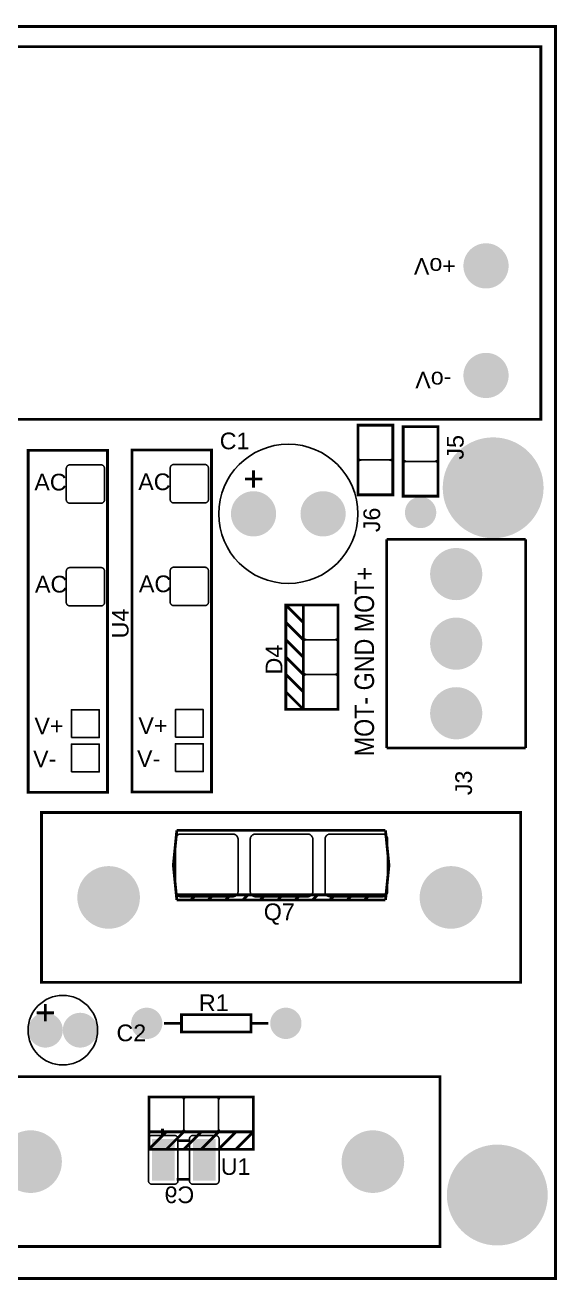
# Model space of a CAD drawing. Header units: inches. Extents: x -2.29 to 2.29, y -1.8 to 1.8.
# Drawn here: x 0.764 to 2.293, y -1.803 to 1.803 of the extents above; entities that cross this region are included whole.
import ezdxf

# ---------------------------------------------------------------- set-up
doc = ezdxf.new("R2010")
doc.units = ezdxf.units.IN
doc.layers.get('0').update_dxf_attribs({"linetype": 'CONTINUOUS'})

# ---------------------------------------------------------------- blocks, each defined once
blk = doc.blocks.new('RPAD')
blk.add_trace([(-0.5, -0.5), (-0.5, 0.5), (0.5, -0.5), (0.5, 0.5)])
blk = doc.blocks.new('EPAD')
at = {"const_width": 0.5}
blk.add_lwpolyline([(-0.25, 0, 1), (0.25, 0, 1)], format="xyb", close=True, dxfattribs=at)

msp = doc.modelspace()

# ---------------------------------------------------------------- linework, layer by layer
at = {"const_width": 0.008}
for points in [[(-2.288843, -1.799429), (2.288843, -1.799429), (2.288843, 1.799429), (-2.288843, 1.799429), (-2.288843, -1.799429)], [(-2.288843, -1.799429), (2.288843, -1.799429), (2.288843, 1.799429), (-2.288843, 1.799429), (-2.288843, -1.799429)], [(-2.288843, -1.799429), (2.288843, -1.799429), (2.288843, 1.799429), (-2.288843, 1.799429), (-2.288843, -1.799429)], [(0.183465, 0.670358), (2.246457, 0.670358), (2.246457, 1.741224), (0.183465, 1.741224), (0.183465, 0.670358)], [(0.183465, 0.670358), (2.246457, 0.670358), (2.246457, 1.741224), (0.183465, 1.741224), (0.183465, 0.670358)], [(0.183465, 0.670358), (2.246457, 0.670358), (2.246457, 1.741224), (0.183465, 1.741224), (0.183465, 0.670358)], [(1.720941, 0.453346), (1.820941, 0.453346), (1.820941, 0.653346), (1.720941, 0.653346), (1.720941, 0.453346)], [(1.720941, 0.453346), (1.820941, 0.453346), (1.820941, 0.653346), (1.720941, 0.653346), (1.720941, 0.453346)], [(1.720941, 0.453346), (1.820941, 0.453346), (1.820941, 0.653346), (1.720941, 0.653346), (1.720941, 0.453346)], [(1.850863, 0.449409), (1.950863, 0.449409), (1.950863, 0.649409), (1.850863, 0.649409), (1.850863, 0.449409)], [(1.850863, 0.449409), (1.950863, 0.449409), (1.950863, 0.649409), (1.850863, 0.649409), (1.850863, 0.449409)], [(1.850863, 0.449409), (1.950863, 0.449409), (1.950863, 0.649409), (1.850863, 0.649409), (1.850863, 0.449409)], [(0.772351, -0.401631), (1.000697, -0.401631), (1.000697, 0.580936), (0.772351, 0.580936), (0.772351, -0.401631)], [(0.772351, -0.401631), (1.000697, -0.401631), (1.000697, 0.580936), (0.772351, 0.580936), (0.772351, -0.401631)], [(0.772351, -0.401631), (1.000697, -0.401631), (1.000697, 0.580936), (0.772351, 0.580936), (0.772351, -0.401631)], [(1.071146, -0.400694), (1.299493, -0.400694), (1.299493, 0.581873), (1.071146, 0.581873), (1.071146, -0.400694)], [(1.071146, -0.400694), (1.299493, -0.400694), (1.299493, 0.581873), (1.071146, 0.581873), (1.071146, -0.400694)], [(1.071146, -0.400694), (1.299493, -0.400694), (1.299493, 0.581873), (1.071146, 0.581873), (1.071146, -0.400694)], [(1.420548, 0.523621), (1.420548, 0.473621)], [(1.420548, 0.523621), (1.420548, 0.473621)], [(1.420548, 0.523621), (1.420548, 0.473621)], [(1.395548, 0.498621), (1.445548, 0.498621)], [(1.395548, 0.498621), (1.445548, 0.498621)], [(1.395548, 0.498621), (1.445548, 0.498621)], [(2.203225, 0.325393), (1.803225, 0.325393)], [(1.803225, 0.325393), (1.803225, -0.274607)], [(2.203225, 0.325393), (1.803225, 0.325393)], [(1.803225, 0.325393), (1.803225, -0.274607)], [(2.203225, 0.325393), (1.803225, 0.325393)], [(1.803225, 0.325393), (1.803225, -0.274607)], [(2.203225, -0.274607), (2.203225, 0.325393)], [(2.203225, -0.274607), (2.203225, 0.325393)], [(2.203225, -0.274607), (2.203225, 0.325393)], [(1.563461, -0.16319), (1.663461, -0.16319), (1.663461, 0.13681), (1.563461, 0.13681), (1.563461, -0.16319), (1.513461, -0.16319), (1.513461, 0.13681), (1.563461, 0.13681)], [(1.563461, 0.08681), (1.513461, 0.13681)], [(1.563461, -0.16319), (1.663461, -0.16319), (1.663461, 0.13681), (1.563461, 0.13681), (1.563461, -0.16319), (1.513461, -0.16319), (1.513461, 0.13681), (1.563461, 0.13681)], [(1.563461, 0.08681), (1.513461, 0.13681)], [(1.563461, -0.16319), (1.663461, -0.16319), (1.663461, 0.13681), (1.563461, 0.13681), (1.563461, -0.16319), (1.513461, -0.16319), (1.513461, 0.13681), (1.563461, 0.13681)], [(1.563461, 0.08681), (1.513461, 0.13681)], [(1.563461, 0.03681), (1.513461, 0.08681)], [(1.563461, 0.03681), (1.513461, 0.08681)], [(1.563461, 0.03681), (1.513461, 0.08681)], [(1.563461, -0.01319), (1.513461, 0.03681)], [(1.563461, -0.01319), (1.513461, 0.03681)], [(1.563461, -0.01319), (1.513461, 0.03681)], [(1.563461, -0.06319), (1.513461, -0.01319)], [(1.563461, -0.06319), (1.513461, -0.01319)], [(1.563461, -0.06319), (1.513461, -0.01319)], [(1.563461, -0.11319), (1.513461, -0.06319)], [(1.563461, -0.11319), (1.513461, -0.06319)], [(1.563461, -0.11319), (1.513461, -0.06319)], [(1.563461, -0.16319), (1.513461, -0.11319)], [(1.563461, -0.16319), (1.513461, -0.11319)], [(1.563461, -0.16319), (1.513461, -0.11319)], [(2.203225, -0.274607), (1.803225, -0.274607)], [(2.203225, -0.274607), (1.803225, -0.274607)], [(2.203225, -0.274607), (1.803225, -0.274607)], [(0.810965, -0.948087), (2.188918, -0.948087), (2.188918, -0.459898), (0.810965, -0.459898), (0.810965, -0.948087)], [(0.810965, -0.948087), (2.188918, -0.948087), (2.188918, -0.459898), (0.810965, -0.459898), (0.810965, -0.948087)], [(0.810965, -0.948087), (2.188918, -0.948087), (2.188918, -0.459898), (0.810965, -0.459898), (0.810965, -0.948087)], [(1.199941, -0.511442), (1.189941, -0.611442), (1.199941, -0.711442)], [(1.199941, -0.511442), (1.189941, -0.611442), (1.199941, -0.711442)], [(1.199941, -0.511442), (1.189941, -0.611442), (1.199941, -0.711442)], [(1.199941, -0.511442), (1.799941, -0.511442)], [(1.199941, -0.511442), (1.799941, -0.511442)], [(1.199941, -0.511442), (1.799941, -0.511442)], [(1.799941, -0.511442), (1.809941, -0.611442), (1.799941, -0.711442)], [(1.799941, -0.511442), (1.809941, -0.611442), (1.799941, -0.711442)], [(1.799941, -0.511442), (1.809941, -0.611442), (1.799941, -0.711442)], [(1.799941, -0.696442), (1.199941, -0.696442)], [(1.799941, -0.696442), (1.199941, -0.696442)], [(1.799941, -0.696442), (1.199941, -0.696442)], [(1.799941, -0.711442), (1.199941, -0.711442)], [(1.799941, -0.711442), (1.199941, -0.711442)], [(1.799941, -0.711442), (1.199941, -0.711442)], [(1.254941, -0.696442), (1.239941, -0.711442)], [(1.254941, -0.696442), (1.239941, -0.711442)], [(1.254941, -0.696442), (1.239941, -0.711442)], [(1.304941, -0.696442), (1.289941, -0.711442)], [(1.304941, -0.696442), (1.289941, -0.711442)], [(1.304941, -0.696442), (1.289941, -0.711442)], [(1.304941, -0.696442), (1.289941, -0.711442)], [(1.304941, -0.696442), (1.289941, -0.711442)], [(1.304941, -0.696442), (1.289941, -0.711442)], [(1.354941, -0.696442), (1.339941, -0.711442)], [(1.354941, -0.696442), (1.339941, -0.711442)], [(1.354941, -0.696442), (1.339941, -0.711442)], [(1.354941, -0.696442), (1.339941, -0.711442)], [(1.354941, -0.696442), (1.339941, -0.711442)], [(1.354941, -0.696442), (1.339941, -0.711442)], [(1.404941, -0.696442), (1.389941, -0.711442)], [(1.404941, -0.696442), (1.389941, -0.711442)], [(1.404941, -0.696442), (1.389941, -0.711442)], [(1.404941, -0.696442), (1.389941, -0.711442)], [(1.404941, -0.696442), (1.389941, -0.711442)], [(1.404941, -0.696442), (1.389941, -0.711442)], [(1.454941, -0.696442), (1.439941, -0.711442)], [(1.454941, -0.696442), (1.439941, -0.711442)], [(1.454941, -0.696442), (1.439941, -0.711442)], [(1.454941, -0.696442), (1.439941, -0.711442)], [(1.454941, -0.696442), (1.439941, -0.711442)], [(1.454941, -0.696442), (1.439941, -0.711442)], [(1.504941, -0.696442), (1.489941, -0.711442)], [(1.504941, -0.696442), (1.489941, -0.711442)], [(1.504941, -0.696442), (1.489941, -0.711442)], [(1.504941, -0.696442), (1.489941, -0.711442)], [(1.504941, -0.696442), (1.489941, -0.711442)], [(1.504941, -0.696442), (1.489941, -0.711442)], [(1.554941, -0.696442), (1.539941, -0.711442)], [(1.554941, -0.696442), (1.539941, -0.711442)], [(1.554941, -0.696442), (1.539941, -0.711442)], [(1.554941, -0.696442), (1.539941, -0.711442)], [(1.554941, -0.696442), (1.539941, -0.711442)], [(1.554941, -0.696442), (1.539941, -0.711442)], [(1.604941, -0.696442), (1.589941, -0.711442)], [(1.604941, -0.696442), (1.589941, -0.711442)], [(1.604941, -0.696442), (1.589941, -0.711442)], [(1.604941, -0.696442), (1.589941, -0.711442)], [(1.604941, -0.696442), (1.589941, -0.711442)], [(1.604941, -0.696442), (1.589941, -0.711442)], [(1.654941, -0.696442), (1.639941, -0.711442)], [(1.654941, -0.696442), (1.639941, -0.711442)], [(1.654941, -0.696442), (1.639941, -0.711442)], [(1.654941, -0.696442), (1.639941, -0.711442)], [(1.654941, -0.696442), (1.639941, -0.711442)], [(1.654941, -0.696442), (1.639941, -0.711442)], [(1.704941, -0.696442), (1.689941, -0.711442)], [(1.704941, -0.696442), (1.689941, -0.711442)], [(1.704941, -0.696442), (1.689941, -0.711442)], [(1.704941, -0.696442), (1.689941, -0.711442)], [(1.704941, -0.696442), (1.689941, -0.711442)], [(1.704941, -0.696442), (1.689941, -0.711442)], [(1.754941, -0.696442), (1.739941, -0.711442)], [(1.754941, -0.696442), (1.739941, -0.711442)], [(1.754941, -0.696442), (1.739941, -0.711442)], [(0.822122, -1.010631), (0.822122, -1.060631)], [(0.822122, -1.010631), (0.822122, -1.060631)], [(0.822122, -1.010631), (0.822122, -1.060631)], [(0.797122, -1.035631), (0.847122, -1.035631)], [(0.797122, -1.035631), (0.847122, -1.035631)], [(0.797122, -1.035631), (0.847122, -1.035631)], [(1.213461, -1.090946), (1.413461, -1.090946), (1.413461, -1.040946), (1.213461, -1.040946), (1.213461, -1.090946)], [(1.213461, -1.090946), (1.413461, -1.090946), (1.413461, -1.040946), (1.213461, -1.040946), (1.213461, -1.090946)], [(1.213461, -1.090946), (1.413461, -1.090946), (1.413461, -1.040946), (1.213461, -1.040946), (1.213461, -1.090946)], [(1.163461, -1.065946), (1.213461, -1.065946)], [(1.163461, -1.065946), (1.213461, -1.065946)], [(1.163461, -1.065946), (1.213461, -1.065946)], [(1.413461, -1.065946), (1.463461, -1.065946)], [(1.413461, -1.065946), (1.463461, -1.065946)], [(1.413461, -1.065946), (1.463461, -1.065946)], [(0.578693, -1.707563), (1.956646, -1.707563), (1.956646, -1.219374), (0.578693, -1.219374), (0.578693, -1.707563)], [(0.578693, -1.707563), (1.956646, -1.707563), (1.956646, -1.219374), (0.578693, -1.219374), (0.578693, -1.707563)], [(0.578693, -1.707563), (1.956646, -1.707563), (1.956646, -1.219374), (0.578693, -1.219374), (0.578693, -1.707563)], [(1.120094, -1.377807), (1.420094, -1.377807), (1.420094, -1.277807), (1.120094, -1.277807), (1.120094, -1.377807)], [(1.120094, -1.377807), (1.420094, -1.377807), (1.420094, -1.277807), (1.120094, -1.277807), (1.120094, -1.377807)], [(1.120094, -1.377807), (1.420094, -1.377807), (1.420094, -1.277807), (1.120094, -1.277807), (1.120094, -1.377807)], [(1.158815, -1.388388), (1.158815, -1.368388)], [(1.158815, -1.388388), (1.158815, -1.368388)], [(1.158815, -1.388388), (1.158815, -1.368388)], [(1.420094, -1.377807), (1.420094, -1.427807), (1.120094, -1.427807), (1.120094, -1.377807)], [(1.170094, -1.377807), (1.120094, -1.427807)], [(1.420094, -1.377807), (1.420094, -1.427807), (1.120094, -1.427807), (1.120094, -1.377807)], [(1.170094, -1.377807), (1.120094, -1.427807)], [(1.420094, -1.377807), (1.420094, -1.427807), (1.120094, -1.427807), (1.120094, -1.377807)], [(1.170094, -1.377807), (1.120094, -1.427807)], [(1.168815, -1.378388), (1.148815, -1.378388)], [(1.168815, -1.378388), (1.148815, -1.378388)], [(1.168815, -1.378388), (1.148815, -1.378388)], [(1.220094, -1.377807), (1.170094, -1.427807)], [(1.220094, -1.377807), (1.170094, -1.427807)], [(1.220094, -1.377807), (1.170094, -1.427807)], [(1.238815, -1.403388), (1.200815, -1.403388)], [(1.238815, -1.403388), (1.200815, -1.403388)], [(1.238815, -1.403388), (1.200815, -1.403388)], [(1.270094, -1.377807), (1.220094, -1.427807)], [(1.270094, -1.377807), (1.220094, -1.427807)], [(1.270094, -1.377807), (1.220094, -1.427807)], [(1.320094, -1.377807), (1.270094, -1.427807)], [(1.320094, -1.377807), (1.270094, -1.427807)], [(1.320094, -1.377807), (1.270094, -1.427807)], [(1.370094, -1.377807), (1.320094, -1.427807)], [(1.370094, -1.377807), (1.320094, -1.427807)], [(1.370094, -1.377807), (1.320094, -1.427807)], [(1.420094, -1.377807), (1.370094, -1.427807)], [(1.420094, -1.377807), (1.370094, -1.427807)], [(1.420094, -1.377807), (1.370094, -1.427807)], [(1.238815, -1.514388), (1.199815, -1.514388)], [(1.238815, -1.514388), (1.199815, -1.514388)], [(1.238815, -1.514388), (1.199815, -1.514388)]]:
    msp.add_lwpolyline(points, dxfattribs=at)
for points in [[(1.820941, 0.643346), (1.820941, 0.563346), (1.820891, 0.562306), (1.820743, 0.561301), (1.8205, 0.560334), (1.82017, 0.55941), (1.819755, 0.558534), (1.81926, 0.55771), (1.818691, 0.556942), (1.818051, 0.556236), (1.817344, 0.555596), (1.816577, 0.555027), (1.815753, 0.554532), (1.814877, 0.554117), (1.813953, 0.553787), (1.812986, 0.553544), (1.811981, 0.553396), (1.810941, 0.553346), (1.730941, 0.553346), (1.729902, 0.553396), (1.728897, 0.553544), (1.72793, 0.553787), (1.727006, 0.554117), (1.72613, 0.554532), (1.725306, 0.555027), (1.724538, 0.555596), (1.723832, 0.556236), (1.723192, 0.556942), (1.722622, 0.55771), (1.722128, 0.558534), (1.721713, 0.55941), (1.721382, 0.560334), (1.72114, 0.561301), (1.720992, 0.562306), (1.720941, 0.563346), (1.720941, 0.643346), (1.720992, 0.644385), (1.72114, 0.64539), (1.721382, 0.646357), (1.721713, 0.647281), (1.722128, 0.648157), (1.722622, 0.648981), (1.723192, 0.649749), (1.723832, 0.650455), (1.724538, 0.651095), (1.725306, 0.651665), (1.72613, 0.652159), (1.727006, 0.652574), (1.72793, 0.652905), (1.728897, 0.653147), (1.729902, 0.653295), (1.730941, 0.653346), (1.810941, 0.653346), (1.811981, 0.653295), (1.812986, 0.653147), (1.813953, 0.652905), (1.814877, 0.652574), (1.815753, 0.652159), (1.816577, 0.651665), (1.817344, 0.651095), (1.818051, 0.650455), (1.818691, 0.649749), (1.81926, 0.648981), (1.819755, 0.648157), (1.82017, 0.647281), (1.8205, 0.646357), (1.820743, 0.64539), (1.820891, 0.644385), (1.820941, 0.643346)], [(1.950863, 0.639409), (1.950863, 0.559409), (1.950812, 0.558369), (1.950664, 0.557364), (1.950422, 0.556397), (1.950091, 0.555473), (1.949676, 0.554597), (1.949181, 0.553773), (1.948612, 0.553005), (1.947972, 0.552299), (1.947266, 0.551659), (1.946498, 0.55109), (1.945674, 0.550595), (1.944798, 0.55018), (1.943874, 0.54985), (1.942907, 0.549607), (1.941902, 0.549459), (1.940863, 0.549409), (1.860863, 0.549409), (1.859823, 0.549459), (1.858818, 0.549607), (1.857851, 0.54985), (1.856927, 0.55018), (1.856051, 0.550595), (1.855227, 0.55109), (1.854459, 0.551659), (1.853753, 0.552299), (1.853113, 0.553005), (1.852544, 0.553773), (1.852049, 0.554597), (1.851634, 0.555473), (1.851304, 0.556397), (1.851061, 0.557364), (1.850913, 0.558369), (1.850863, 0.559409), (1.850863, 0.639409), (1.850913, 0.640448), (1.851061, 0.641453), (1.851304, 0.64242), (1.851634, 0.643344), (1.852049, 0.64422), (1.852544, 0.645044), (1.853113, 0.645812), (1.853753, 0.646518), (1.854459, 0.647158), (1.855227, 0.647728), (1.856051, 0.648222), (1.856927, 0.648637), (1.857851, 0.648968), (1.858818, 0.64921), (1.859823, 0.649358), (1.860863, 0.649409), (1.940863, 0.649409), (1.941902, 0.649358), (1.942907, 0.64921), (1.943874, 0.648968), (1.944798, 0.648637), (1.945674, 0.648222), (1.946498, 0.647728), (1.947266, 0.647158), (1.947972, 0.646518), (1.948612, 0.645812), (1.949181, 0.645044), (1.949676, 0.64422), (1.950091, 0.643344), (1.950422, 0.64242), (1.950664, 0.641453), (1.950812, 0.640448), (1.950863, 0.639409)], [(1.820941, 0.543346), (1.820941, 0.463346), (1.820891, 0.462306), (1.820743, 0.461301), (1.8205, 0.460334), (1.82017, 0.45941), (1.819755, 0.458534), (1.81926, 0.45771), (1.818691, 0.456942), (1.818051, 0.456236), (1.817344, 0.455596), (1.816577, 0.455027), (1.815753, 0.454532), (1.814877, 0.454117), (1.813953, 0.453787), (1.812986, 0.453544), (1.811981, 0.453396), (1.810941, 0.453346), (1.730941, 0.453346), (1.729902, 0.453396), (1.728897, 0.453544), (1.72793, 0.453787), (1.727006, 0.454117), (1.72613, 0.454532), (1.725306, 0.455027), (1.724538, 0.455596), (1.723832, 0.456236), (1.723192, 0.456942), (1.722622, 0.45771), (1.722128, 0.458534), (1.721713, 0.45941), (1.721382, 0.460334), (1.72114, 0.461301), (1.720992, 0.462306), (1.720941, 0.463346), (1.720941, 0.543346), (1.720992, 0.544385), (1.72114, 0.54539), (1.721382, 0.546357), (1.721713, 0.547281), (1.722128, 0.548157), (1.722622, 0.548981), (1.723192, 0.549749), (1.723832, 0.550455), (1.724538, 0.551095), (1.725306, 0.551665), (1.72613, 0.552159), (1.727006, 0.552574), (1.72793, 0.552905), (1.728897, 0.553147), (1.729902, 0.553295), (1.730941, 0.553346), (1.810941, 0.553346), (1.811981, 0.553295), (1.812986, 0.553147), (1.813953, 0.552905), (1.814877, 0.552574), (1.815753, 0.552159), (1.816577, 0.551665), (1.817344, 0.551095), (1.818051, 0.550455), (1.818691, 0.549749), (1.81926, 0.548981), (1.819755, 0.548157), (1.82017, 0.547281), (1.8205, 0.546357), (1.820743, 0.54539), (1.820891, 0.544385), (1.820941, 0.543346)], [(1.950863, 0.539409), (1.950863, 0.459409), (1.950812, 0.458369), (1.950664, 0.457364), (1.950422, 0.456397), (1.950091, 0.455473), (1.949676, 0.454597), (1.949181, 0.453773), (1.948612, 0.453005), (1.947972, 0.452299), (1.947266, 0.451659), (1.946498, 0.45109), (1.945674, 0.450595), (1.944798, 0.45018), (1.943874, 0.44985), (1.942907, 0.449607), (1.941902, 0.449459), (1.940863, 0.449409), (1.860863, 0.449409), (1.859823, 0.449459), (1.858818, 0.449607), (1.857851, 0.44985), (1.856927, 0.45018), (1.856051, 0.450595), (1.855227, 0.45109), (1.854459, 0.451659), (1.853753, 0.452299), (1.853113, 0.453005), (1.852544, 0.453773), (1.852049, 0.454597), (1.851634, 0.455473), (1.851304, 0.456397), (1.851061, 0.457364), (1.850913, 0.458369), (1.850863, 0.459409), (1.850863, 0.539409), (1.850913, 0.540448), (1.851061, 0.541453), (1.851304, 0.54242), (1.851634, 0.543344), (1.852049, 0.54422), (1.852544, 0.545044), (1.853113, 0.545812), (1.853753, 0.546518), (1.854459, 0.547158), (1.855227, 0.547728), (1.856051, 0.548222), (1.856927, 0.548637), (1.857851, 0.548968), (1.858818, 0.54921), (1.859823, 0.549358), (1.860863, 0.549409), (1.940863, 0.549409), (1.941902, 0.549358), (1.942907, 0.54921), (1.943874, 0.548968), (1.944798, 0.548637), (1.945674, 0.548222), (1.946498, 0.547728), (1.947266, 0.547158), (1.947972, 0.546518), (1.948612, 0.545812), (1.949181, 0.545044), (1.949676, 0.54422), (1.950091, 0.543344), (1.950422, 0.54242), (1.950664, 0.541453), (1.950812, 0.540448), (1.950863, 0.539409)], [(0.882091, 0.439196), (0.882091, 0.529196), (0.882141, 0.530235), (0.88229, 0.531241), (0.882532, 0.532207), (0.882863, 0.533131), (0.883277, 0.534008), (0.883772, 0.534832), (0.884341, 0.5356), (0.884981, 0.536306), (0.885688, 0.536946), (0.886455, 0.537515), (0.887279, 0.538009), (0.888156, 0.538424), (0.88908, 0.538755), (0.890046, 0.538997), (0.891052, 0.539146), (0.892091, 0.539196), (0.982091, 0.539196), (0.98313, 0.539146), (0.984135, 0.538997), (0.985102, 0.538755), (0.986026, 0.538424), (0.986903, 0.538009), (0.987727, 0.537515), (0.988494, 0.536946), (0.9892, 0.536306), (0.989841, 0.5356), (0.99041, 0.534832), (0.990905, 0.534008), (0.991319, 0.533131), (0.99165, 0.532207), (0.991892, 0.531241), (0.992041, 0.530235), (0.992091, 0.529196), (0.992091, 0.439196), (0.992041, 0.438157), (0.991892, 0.437152), (0.99165, 0.436185), (0.991319, 0.435261), (0.990905, 0.434384), (0.99041, 0.43356), (0.989841, 0.432793), (0.9892, 0.432087), (0.988494, 0.431446), (0.987727, 0.430877), (0.986903, 0.430383), (0.986026, 0.429968), (0.985102, 0.429637), (0.984135, 0.429395), (0.98313, 0.429246), (0.982091, 0.429196), (0.892091, 0.429196), (0.891052, 0.429246), (0.890046, 0.429395), (0.88908, 0.429637), (0.888156, 0.429968), (0.887279, 0.430383), (0.886455, 0.430877), (0.885688, 0.431446), (0.884981, 0.432087), (0.884341, 0.432793), (0.883772, 0.43356), (0.883277, 0.434384), (0.882863, 0.435261), (0.882532, 0.436185), (0.88229, 0.437152), (0.882141, 0.438157), (0.882091, 0.439196)], [(1.180886, 0.440133), (1.180886, 0.530133), (1.180937, 0.531172), (1.181085, 0.532178), (1.181327, 0.533144), (1.181658, 0.534069), (1.182072, 0.534945), (1.182567, 0.535769), (1.183137, 0.536537), (1.183777, 0.537243), (1.184483, 0.537883), (1.18525, 0.538452), (1.186074, 0.538946), (1.186951, 0.539361), (1.187875, 0.539692), (1.188842, 0.539934), (1.189847, 0.540083), (1.190886, 0.540133), (1.280886, 0.540133), (1.281926, 0.540083), (1.282931, 0.539934), (1.283898, 0.539692), (1.284822, 0.539361), (1.285698, 0.538946), (1.286522, 0.538452), (1.287289, 0.537883), (1.287996, 0.537243), (1.288636, 0.536537), (1.289205, 0.535769), (1.2897, 0.534945), (1.290115, 0.534069), (1.290445, 0.533144), (1.290687, 0.532178), (1.290836, 0.531172), (1.290886, 0.530133), (1.290886, 0.440133), (1.290836, 0.439094), (1.290687, 0.438089), (1.290445, 0.437122), (1.290115, 0.436198), (1.2897, 0.435321), (1.289205, 0.434497), (1.288636, 0.43373), (1.287996, 0.433024), (1.287289, 0.432383), (1.286522, 0.431814), (1.285698, 0.43132), (1.284822, 0.430905), (1.283898, 0.430574), (1.282931, 0.430332), (1.281926, 0.430183), (1.280886, 0.430133), (1.190886, 0.430133), (1.189847, 0.430183), (1.188842, 0.430332), (1.187875, 0.430574), (1.186951, 0.430905), (1.186074, 0.43132), (1.18525, 0.431814), (1.184483, 0.432383), (1.183777, 0.433024), (1.183137, 0.43373), (1.182567, 0.434497), (1.182072, 0.435321), (1.181658, 0.436198), (1.181327, 0.437122), (1.181085, 0.438089), (1.180937, 0.439094), (1.180886, 0.440133)], [(0.882091, 0.14392), (0.882091, 0.23392), (0.882141, 0.23496), (0.88229, 0.235965), (0.882532, 0.236932), (0.882863, 0.237856), (0.883277, 0.238732), (0.883772, 0.239556), (0.884341, 0.240324), (0.884981, 0.24103), (0.885688, 0.24167), (0.886455, 0.242239), (0.887279, 0.242734), (0.888156, 0.243149), (0.88908, 0.24348), (0.890046, 0.243722), (0.891052, 0.24387), (0.892091, 0.24392), (0.982091, 0.24392), (0.98313, 0.24387), (0.984135, 0.243722), (0.985102, 0.24348), (0.986026, 0.243149), (0.986903, 0.242734), (0.987727, 0.242239), (0.988494, 0.24167), (0.9892, 0.24103), (0.989841, 0.240324), (0.99041, 0.239556), (0.990905, 0.238732), (0.991319, 0.237856), (0.99165, 0.236932), (0.991892, 0.235965), (0.992041, 0.23496), (0.992091, 0.23392), (0.992091, 0.14392), (0.992041, 0.142881), (0.991892, 0.141876), (0.99165, 0.140909), (0.991319, 0.139985), (0.990905, 0.139109), (0.99041, 0.138285), (0.989841, 0.137517), (0.9892, 0.136811), (0.988494, 0.136171), (0.987727, 0.135602), (0.986903, 0.135107), (0.986026, 0.134692), (0.985102, 0.134361), (0.984135, 0.134119), (0.98313, 0.133971), (0.982091, 0.13392), (0.892091, 0.13392), (0.891052, 0.133971), (0.890046, 0.134119), (0.88908, 0.134361), (0.888156, 0.134692), (0.887279, 0.135107), (0.886455, 0.135602), (0.885688, 0.136171), (0.884981, 0.136811), (0.884341, 0.137517), (0.883772, 0.138285), (0.883277, 0.139109), (0.882863, 0.139985), (0.882532, 0.140909), (0.88229, 0.141876), (0.882141, 0.142881), (0.882091, 0.14392)], [(1.180886, 0.144857), (1.180886, 0.234857), (1.180937, 0.235897), (1.181085, 0.236902), (1.181327, 0.237869), (1.181658, 0.238793), (1.182072, 0.239669), (1.182567, 0.240493), (1.183137, 0.241261), (1.183777, 0.241967), (1.184483, 0.242607), (1.18525, 0.243176), (1.186074, 0.243671), (1.186951, 0.244086), (1.187875, 0.244417), (1.188842, 0.244659), (1.189847, 0.244807), (1.190886, 0.244857), (1.280886, 0.244857), (1.281926, 0.244807), (1.282931, 0.244659), (1.283898, 0.244417), (1.284822, 0.244086), (1.285698, 0.243671), (1.286522, 0.243176), (1.287289, 0.242607), (1.287996, 0.241967), (1.288636, 0.241261), (1.289205, 0.240493), (1.2897, 0.239669), (1.290115, 0.238793), (1.290445, 0.237869), (1.290687, 0.236902), (1.290836, 0.235897), (1.290886, 0.234857), (1.290886, 0.144857), (1.290836, 0.143818), (1.290687, 0.142813), (1.290445, 0.141846), (1.290115, 0.140922), (1.2897, 0.140046), (1.289205, 0.139222), (1.288636, 0.138454), (1.287996, 0.137748), (1.287289, 0.137108), (1.286522, 0.136539), (1.285698, 0.136044), (1.284822, 0.135629), (1.283898, 0.135298), (1.282931, 0.135056), (1.281926, 0.134908), (1.280886, 0.134857), (1.190886, 0.134857), (1.189847, 0.134908), (1.188842, 0.135056), (1.187875, 0.135298), (1.186951, 0.135629), (1.186074, 0.136044), (1.18525, 0.136539), (1.184483, 0.137108), (1.183777, 0.137748), (1.183137, 0.138454), (1.182567, 0.139222), (1.182072, 0.140046), (1.181658, 0.140922), (1.181327, 0.141846), (1.181085, 0.142813), (1.180937, 0.143818), (1.180886, 0.144857)], [(1.563461, 0.04681), (1.563461, 0.12681), (1.563511, 0.12785), (1.56366, 0.128855), (1.563902, 0.129822), (1.564233, 0.130746), (1.564647, 0.131622), (1.565142, 0.132446), (1.565711, 0.133214), (1.566352, 0.13392), (1.567058, 0.13456), (1.567825, 0.135129), (1.568649, 0.135624), (1.569526, 0.136039), (1.57045, 0.136369), (1.571417, 0.136611), (1.572422, 0.13676), (1.573461, 0.13681), (1.653461, 0.13681), (1.6545, 0.13676), (1.655506, 0.136611), (1.656472, 0.136369), (1.657396, 0.136039), (1.658273, 0.135624), (1.659097, 0.135129), (1.659864, 0.13456), (1.66057, 0.13392), (1.661211, 0.133214), (1.66178, 0.132446), (1.662275, 0.131622), (1.662689, 0.130746), (1.66302, 0.129822), (1.663262, 0.128855), (1.663411, 0.12785), (1.663461, 0.12681), (1.663461, 0.04681), (1.663411, 0.045771), (1.663262, 0.044766), (1.66302, 0.043799), (1.662689, 0.042875), (1.662275, 0.041998), (1.66178, 0.041174), (1.661211, 0.040407), (1.66057, 0.039701), (1.659864, 0.039061), (1.659097, 0.038491), (1.658273, 0.037997), (1.657396, 0.037582), (1.656472, 0.037251), (1.655506, 0.037009), (1.6545, 0.036861), (1.653461, 0.03681), (1.573461, 0.03681), (1.572422, 0.036861), (1.571417, 0.037009), (1.57045, 0.037251), (1.569526, 0.037582), (1.568649, 0.037997), (1.567825, 0.038491), (1.567058, 0.039061), (1.566352, 0.039701), (1.565711, 0.040407), (1.565142, 0.041174), (1.564647, 0.041998), (1.564233, 0.042875), (1.563902, 0.043799), (1.56366, 0.044766), (1.563511, 0.045771), (1.563461, 0.04681)], [(1.563461, -0.05319), (1.563461, 0.02681), (1.563511, 0.02785), (1.56366, 0.028855), (1.563902, 0.029822), (1.564233, 0.030746), (1.564647, 0.031622), (1.565142, 0.032446), (1.565711, 0.033214), (1.566352, 0.03392), (1.567058, 0.03456), (1.567825, 0.035129), (1.568649, 0.035624), (1.569526, 0.036039), (1.57045, 0.036369), (1.571417, 0.036611), (1.572422, 0.03676), (1.573461, 0.03681), (1.653461, 0.03681), (1.6545, 0.03676), (1.655506, 0.036611), (1.656472, 0.036369), (1.657396, 0.036039), (1.658273, 0.035624), (1.659097, 0.035129), (1.659864, 0.03456), (1.66057, 0.03392), (1.661211, 0.033214), (1.66178, 0.032446), (1.662275, 0.031622), (1.662689, 0.030746), (1.66302, 0.029822), (1.663262, 0.028855), (1.663411, 0.02785), (1.663461, 0.02681), (1.663461, -0.05319), (1.663411, -0.054229), (1.663262, -0.055234), (1.66302, -0.056201), (1.662689, -0.057125), (1.662275, -0.058002), (1.66178, -0.058826), (1.661211, -0.059593), (1.66057, -0.060299), (1.659864, -0.060939), (1.659097, -0.061509), (1.658273, -0.062003), (1.657396, -0.062418), (1.656472, -0.062749), (1.655506, -0.062991), (1.6545, -0.063139), (1.653461, -0.06319), (1.573461, -0.06319), (1.572422, -0.063139), (1.571417, -0.062991), (1.57045, -0.062749), (1.569526, -0.062418), (1.568649, -0.062003), (1.567825, -0.061509), (1.567058, -0.060939), (1.566352, -0.060299), (1.565711, -0.059593), (1.565142, -0.058826), (1.564647, -0.058002), (1.564233, -0.057125), (1.563902, -0.056201), (1.56366, -0.055234), (1.563511, -0.054229), (1.563461, -0.05319)], [(1.563461, -0.15319), (1.563461, -0.07319), (1.563511, -0.07215), (1.56366, -0.071145), (1.563902, -0.070178), (1.564233, -0.069254), (1.564647, -0.068378), (1.565142, -0.067554), (1.565711, -0.066786), (1.566352, -0.06608), (1.567058, -0.06544), (1.567825, -0.064871), (1.568649, -0.064376), (1.569526, -0.063961), (1.57045, -0.063631), (1.571417, -0.063389), (1.572422, -0.06324), (1.573461, -0.06319), (1.653461, -0.06319), (1.6545, -0.06324), (1.655506, -0.063389), (1.656472, -0.063631), (1.657396, -0.063961), (1.658273, -0.064376), (1.659097, -0.064871), (1.659864, -0.06544), (1.66057, -0.06608), (1.661211, -0.066786), (1.66178, -0.067554), (1.662275, -0.068378), (1.662689, -0.069254), (1.66302, -0.070178), (1.663262, -0.071145), (1.663411, -0.07215), (1.663461, -0.07319), (1.663461, -0.15319), (1.663411, -0.154229), (1.663262, -0.155234), (1.66302, -0.156201), (1.662689, -0.157125), (1.662275, -0.158002), (1.66178, -0.158826), (1.661211, -0.159593), (1.66057, -0.160299), (1.659864, -0.160939), (1.659097, -0.161509), (1.658273, -0.162003), (1.657396, -0.162418), (1.656472, -0.162749), (1.655506, -0.162991), (1.6545, -0.163139), (1.653461, -0.16319), (1.573461, -0.16319), (1.572422, -0.163139), (1.571417, -0.162991), (1.57045, -0.162749), (1.569526, -0.162418), (1.568649, -0.162003), (1.567825, -0.161509), (1.567058, -0.160939), (1.566352, -0.160299), (1.565711, -0.159593), (1.565142, -0.158826), (1.564647, -0.158002), (1.564233, -0.157125), (1.563902, -0.156201), (1.56366, -0.155234), (1.563511, -0.154229), (1.563461, -0.15319)], [(0.897091, -0.24478), (0.897091, -0.16478), (0.977091, -0.16478), (0.977091, -0.24478), (0.897091, -0.24478)], [(1.195886, -0.243843), (1.195886, -0.163843), (1.275886, -0.163843), (1.275886, -0.243843), (1.195886, -0.243843)], [(0.897091, -0.343206), (0.897091, -0.263206), (0.977091, -0.263206), (0.977091, -0.343206), (0.897091, -0.343206)], [(1.195886, -0.342269), (1.195886, -0.262269), (1.275886, -0.262269), (1.275886, -0.342269), (1.195886, -0.342269)], [(1.361044, -0.701993), (1.211044, -0.701993), (1.209485, -0.701917), (1.207977, -0.701694), (1.206526, -0.701331), (1.205141, -0.700836), (1.203826, -0.700213), (1.20259, -0.699472), (1.201439, -0.698617), (1.20038, -0.697657), (1.199419, -0.696598), (1.198565, -0.695447), (1.197823, -0.694211), (1.197201, -0.692896), (1.196705, -0.69151), (1.196342, -0.69006), (1.196119, -0.688552), (1.196044, -0.686993), (1.196044, -0.536993), (1.196119, -0.535434), (1.196342, -0.533926), (1.196705, -0.532476), (1.197201, -0.53109), (1.197823, -0.529775), (1.198565, -0.528539), (1.199419, -0.527388), (1.20038, -0.526329), (1.201439, -0.525369), (1.20259, -0.524514), (1.203826, -0.523772), (1.205141, -0.52315), (1.206526, -0.522654), (1.207977, -0.522291), (1.209485, -0.522069), (1.211044, -0.521993), (1.361044, -0.521993), (1.362603, -0.522069), (1.364111, -0.522291), (1.365561, -0.522654), (1.366947, -0.52315), (1.368261, -0.523772), (1.369498, -0.524514), (1.370649, -0.525369), (1.371708, -0.526329), (1.372668, -0.527388), (1.373522, -0.528539), (1.374264, -0.529775), (1.374887, -0.53109), (1.375383, -0.532476), (1.375745, -0.533926), (1.375968, -0.535434), (1.376044, -0.536993), (1.376044, -0.686993), (1.375968, -0.688552), (1.375745, -0.69006), (1.375383, -0.69151), (1.374887, -0.692896), (1.374264, -0.694211), (1.373522, -0.695447), (1.372668, -0.696598), (1.371708, -0.697657), (1.370649, -0.698617), (1.369498, -0.699472), (1.368261, -0.700213), (1.366947, -0.700836), (1.365561, -0.701331), (1.364111, -0.701694), (1.362603, -0.701917), (1.361044, -0.701993)], [(1.576044, -0.701993), (1.426044, -0.701993), (1.424485, -0.701917), (1.422977, -0.701694), (1.421526, -0.701331), (1.420141, -0.700836), (1.418826, -0.700213), (1.41759, -0.699472), (1.416439, -0.698617), (1.41538, -0.697657), (1.414419, -0.696598), (1.413565, -0.695447), (1.412823, -0.694211), (1.412201, -0.692896), (1.411705, -0.69151), (1.411342, -0.69006), (1.411119, -0.688552), (1.411044, -0.686993), (1.411044, -0.536993), (1.411119, -0.535434), (1.411342, -0.533926), (1.411705, -0.532476), (1.412201, -0.53109), (1.412823, -0.529775), (1.413565, -0.528539), (1.414419, -0.527388), (1.41538, -0.526329), (1.416439, -0.525369), (1.41759, -0.524514), (1.418826, -0.523772), (1.420141, -0.52315), (1.421526, -0.522654), (1.422977, -0.522291), (1.424485, -0.522069), (1.426044, -0.521993), (1.576044, -0.521993), (1.577603, -0.522069), (1.579111, -0.522291), (1.580561, -0.522654), (1.581947, -0.52315), (1.583261, -0.523772), (1.584498, -0.524514), (1.585649, -0.525369), (1.586708, -0.526329), (1.587668, -0.527388), (1.588522, -0.528539), (1.589264, -0.529775), (1.589887, -0.53109), (1.590383, -0.532476), (1.590745, -0.533926), (1.590968, -0.535434), (1.591044, -0.536993), (1.591044, -0.686993), (1.590968, -0.688552), (1.590745, -0.69006), (1.590383, -0.69151), (1.589887, -0.692896), (1.589264, -0.694211), (1.588522, -0.695447), (1.587668, -0.696598), (1.586708, -0.697657), (1.585649, -0.698617), (1.584498, -0.699472), (1.583261, -0.700213), (1.581947, -0.700836), (1.580561, -0.701331), (1.579111, -0.701694), (1.577603, -0.701917), (1.576044, -0.701993)], [(1.791044, -0.701993), (1.641044, -0.701993), (1.639485, -0.701917), (1.637977, -0.701694), (1.636526, -0.701331), (1.635141, -0.700836), (1.633826, -0.700213), (1.63259, -0.699472), (1.631439, -0.698617), (1.63038, -0.697657), (1.629419, -0.696598), (1.628565, -0.695447), (1.627823, -0.694211), (1.627201, -0.692896), (1.626705, -0.69151), (1.626342, -0.69006), (1.626119, -0.688552), (1.626044, -0.686993), (1.626044, -0.536993), (1.626119, -0.535434), (1.626342, -0.533926), (1.626705, -0.532476), (1.627201, -0.53109), (1.627823, -0.529775), (1.628565, -0.528539), (1.629419, -0.527388), (1.63038, -0.526329), (1.631439, -0.525369), (1.63259, -0.524514), (1.633826, -0.523772), (1.635141, -0.52315), (1.636526, -0.522654), (1.637977, -0.522291), (1.639485, -0.522069), (1.641044, -0.521993), (1.791044, -0.521993), (1.792603, -0.522069), (1.794111, -0.522291), (1.795561, -0.522654), (1.796947, -0.52315), (1.798261, -0.523772), (1.799498, -0.524514), (1.800649, -0.525369), (1.801708, -0.526329), (1.802668, -0.527388), (1.803522, -0.528539), (1.804264, -0.529775), (1.804887, -0.53109), (1.805383, -0.532476), (1.805745, -0.533926), (1.805968, -0.535434), (1.806044, -0.536993), (1.806044, -0.686993), (1.805968, -0.688552), (1.805745, -0.69006), (1.805383, -0.69151), (1.804887, -0.692896), (1.804264, -0.694211), (1.803522, -0.695447), (1.802668, -0.696598), (1.801708, -0.697657), (1.800649, -0.698617), (1.799498, -0.699472), (1.798261, -0.700213), (1.796947, -0.700836), (1.795561, -0.701331), (1.794111, -0.701694), (1.792603, -0.701917), (1.791044, -0.701993)], [(1.210094, -1.377807), (1.130094, -1.377807), (1.129055, -1.377757), (1.12805, -1.377608), (1.127083, -1.377366), (1.126159, -1.377035), (1.125283, -1.376621), (1.124459, -1.376126), (1.123691, -1.375557), (1.122985, -1.374917), (1.122345, -1.37421), (1.121776, -1.373443), (1.121281, -1.372619), (1.120866, -1.371743), (1.120535, -1.370819), (1.120293, -1.369852), (1.120145, -1.368846), (1.120094, -1.367807), (1.120094, -1.287807), (1.120145, -1.286768), (1.120293, -1.285763), (1.120535, -1.284796), (1.120866, -1.283872), (1.121281, -1.282995), (1.121776, -1.282171), (1.122345, -1.281404), (1.122985, -1.280698), (1.123691, -1.280057), (1.124459, -1.279488), (1.125283, -1.278993), (1.126159, -1.278579), (1.127083, -1.278248), (1.12805, -1.278006), (1.129055, -1.277857), (1.130094, -1.277807), (1.210094, -1.277807), (1.211134, -1.277857), (1.212139, -1.278006), (1.213106, -1.278248), (1.21403, -1.278579), (1.214906, -1.278993), (1.21573, -1.279488), (1.216498, -1.280057), (1.217204, -1.280698), (1.217844, -1.281404), (1.218413, -1.282171), (1.218908, -1.282995), (1.219323, -1.283872), (1.219654, -1.284796), (1.219896, -1.285763), (1.220044, -1.286768), (1.220094, -1.287807), (1.220094, -1.367807), (1.220044, -1.368846), (1.219896, -1.369852), (1.219654, -1.370819), (1.219323, -1.371743), (1.218908, -1.372619), (1.218413, -1.373443), (1.217844, -1.37421), (1.217204, -1.374917), (1.216498, -1.375557), (1.21573, -1.376126), (1.214906, -1.376621), (1.21403, -1.377035), (1.213106, -1.377366), (1.212139, -1.377608), (1.211134, -1.377757), (1.210094, -1.377807)], [(1.310094, -1.377807), (1.230094, -1.377807), (1.229055, -1.377757), (1.22805, -1.377608), (1.227083, -1.377366), (1.226159, -1.377035), (1.225283, -1.376621), (1.224459, -1.376126), (1.223691, -1.375557), (1.222985, -1.374917), (1.222345, -1.37421), (1.221776, -1.373443), (1.221281, -1.372619), (1.220866, -1.371743), (1.220535, -1.370819), (1.220293, -1.369852), (1.220145, -1.368846), (1.220094, -1.367807), (1.220094, -1.287807), (1.220145, -1.286768), (1.220293, -1.285763), (1.220535, -1.284796), (1.220866, -1.283872), (1.221281, -1.282995), (1.221776, -1.282171), (1.222345, -1.281404), (1.222985, -1.280698), (1.223691, -1.280057), (1.224459, -1.279488), (1.225283, -1.278993), (1.226159, -1.278579), (1.227083, -1.278248), (1.22805, -1.278006), (1.229055, -1.277857), (1.230094, -1.277807), (1.310094, -1.277807), (1.311134, -1.277857), (1.312139, -1.278006), (1.313106, -1.278248), (1.31403, -1.278579), (1.314906, -1.278993), (1.31573, -1.279488), (1.316498, -1.280057), (1.317204, -1.280698), (1.317844, -1.281404), (1.318413, -1.282171), (1.318908, -1.282995), (1.319323, -1.283872), (1.319654, -1.284796), (1.319896, -1.285763), (1.320044, -1.286768), (1.320094, -1.287807), (1.320094, -1.367807), (1.320044, -1.368846), (1.319896, -1.369852), (1.319654, -1.370819), (1.319323, -1.371743), (1.318908, -1.372619), (1.318413, -1.373443), (1.317844, -1.37421), (1.317204, -1.374917), (1.316498, -1.375557), (1.31573, -1.376126), (1.314906, -1.376621), (1.31403, -1.377035), (1.313106, -1.377366), (1.312139, -1.377608), (1.311134, -1.377757), (1.310094, -1.377807)], [(1.410094, -1.377807), (1.330094, -1.377807), (1.329055, -1.377757), (1.32805, -1.377608), (1.327083, -1.377366), (1.326159, -1.377035), (1.325283, -1.376621), (1.324459, -1.376126), (1.323691, -1.375557), (1.322985, -1.374917), (1.322345, -1.37421), (1.321776, -1.373443), (1.321281, -1.372619), (1.320866, -1.371743), (1.320535, -1.370819), (1.320293, -1.369852), (1.320145, -1.368846), (1.320094, -1.367807), (1.320094, -1.287807), (1.320145, -1.286768), (1.320293, -1.285763), (1.320535, -1.284796), (1.320866, -1.283872), (1.321281, -1.282995), (1.321776, -1.282171), (1.322345, -1.281404), (1.322985, -1.280698), (1.323691, -1.280057), (1.324459, -1.279488), (1.325283, -1.278993), (1.326159, -1.278579), (1.327083, -1.278248), (1.32805, -1.278006), (1.329055, -1.277857), (1.330094, -1.277807), (1.410094, -1.277807), (1.411134, -1.277857), (1.412139, -1.278006), (1.413106, -1.278248), (1.41403, -1.278579), (1.414906, -1.278993), (1.41573, -1.279488), (1.416498, -1.280057), (1.417204, -1.280698), (1.417844, -1.281404), (1.418413, -1.282171), (1.418908, -1.282995), (1.419323, -1.283872), (1.419654, -1.284796), (1.419896, -1.285763), (1.420044, -1.286768), (1.420094, -1.287807), (1.420094, -1.367807), (1.420044, -1.368846), (1.419896, -1.369852), (1.419654, -1.370819), (1.419323, -1.371743), (1.418908, -1.372619), (1.418413, -1.373443), (1.417844, -1.37421), (1.417204, -1.374917), (1.416498, -1.375557), (1.41573, -1.376126), (1.414906, -1.376621), (1.41403, -1.377035), (1.413106, -1.377366), (1.412139, -1.377608), (1.411134, -1.377757), (1.410094, -1.377807)], [(1.193315, -1.388388), (1.128315, -1.388388), (1.127276, -1.388439), (1.126271, -1.388587), (1.125304, -1.388829), (1.12438, -1.38916), (1.123504, -1.389574), (1.12268, -1.390069), (1.121912, -1.390639), (1.121206, -1.391279), (1.120566, -1.391985), (1.119996, -1.392752), (1.119502, -1.393576), (1.119087, -1.394453), (1.118756, -1.395377), (1.118514, -1.396344), (1.118366, -1.397349), (1.118315, -1.398388), (1.118315, -1.518388), (1.118366, -1.519428), (1.118514, -1.520433), (1.118756, -1.5214), (1.119087, -1.522324), (1.119502, -1.5232), (1.119996, -1.524024), (1.120566, -1.524791), (1.121206, -1.525498), (1.121912, -1.526138), (1.12268, -1.526707), (1.123504, -1.527202), (1.12438, -1.527617), (1.125304, -1.527947), (1.126271, -1.528189), (1.127276, -1.528338), (1.128315, -1.528388), (1.193315, -1.528388), (1.194355, -1.528338), (1.19536, -1.528189), (1.196327, -1.527947), (1.197251, -1.527617), (1.198127, -1.527202), (1.198951, -1.526707), (1.199719, -1.526138), (1.200425, -1.525498), (1.201065, -1.524791), (1.201634, -1.524024), (1.202129, -1.5232), (1.202544, -1.522324), (1.202874, -1.5214), (1.203117, -1.520433), (1.203265, -1.519428), (1.203315, -1.518388), (1.203315, -1.398388), (1.203265, -1.397349), (1.203117, -1.396344), (1.202874, -1.395377), (1.202544, -1.394453), (1.202129, -1.393576), (1.201634, -1.392752), (1.201065, -1.391985), (1.200425, -1.391279), (1.199719, -1.390639), (1.198951, -1.390069), (1.198127, -1.389574), (1.197251, -1.38916), (1.196327, -1.388829), (1.19536, -1.388587), (1.194355, -1.388439), (1.193315, -1.388388)], [(1.311315, -1.388388), (1.246315, -1.388388), (1.245276, -1.388439), (1.244271, -1.388587), (1.243304, -1.388829), (1.24238, -1.38916), (1.241504, -1.389574), (1.24068, -1.390069), (1.239912, -1.390639), (1.239206, -1.391279), (1.238566, -1.391985), (1.237996, -1.392752), (1.237502, -1.393576), (1.237087, -1.394453), (1.236756, -1.395377), (1.236514, -1.396344), (1.236366, -1.397349), (1.236315, -1.398388), (1.236315, -1.518388), (1.236366, -1.519428), (1.236514, -1.520433), (1.236756, -1.5214), (1.237087, -1.522324), (1.237502, -1.5232), (1.237996, -1.524024), (1.238566, -1.524791), (1.239206, -1.525498), (1.239912, -1.526138), (1.24068, -1.526707), (1.241504, -1.527202), (1.24238, -1.527617), (1.243304, -1.527947), (1.244271, -1.528189), (1.245276, -1.528338), (1.246315, -1.528388), (1.311315, -1.528388), (1.312355, -1.528338), (1.31336, -1.528189), (1.314327, -1.527947), (1.315251, -1.527617), (1.316127, -1.527202), (1.316951, -1.526707), (1.317719, -1.526138), (1.318425, -1.525498), (1.319065, -1.524791), (1.319634, -1.524024), (1.320129, -1.5232), (1.320544, -1.522324), (1.320874, -1.5214), (1.321117, -1.520433), (1.321265, -1.519428), (1.321315, -1.518388), (1.321315, -1.398388), (1.321265, -1.397349), (1.321117, -1.396344), (1.320874, -1.395377), (1.320544, -1.394453), (1.320129, -1.393576), (1.319634, -1.392752), (1.319065, -1.391985), (1.318425, -1.391279), (1.317719, -1.390639), (1.316951, -1.390069), (1.316127, -1.389574), (1.315251, -1.38916), (1.314327, -1.388829), (1.31336, -1.388587), (1.312355, -1.388439), (1.311315, -1.388388)]]:
    msp.add_lwpolyline(points, close=True)
for centre, radius in [((1.520548, 0.398621), 0.2), ((1.520548, 0.398621), 0.2), ((1.520548, 0.398621), 0.2), ((0.872122, -1.085631), 0.1), ((0.872122, -1.085631), 0.1), ((0.872122, -1.085631), 0.1)]:
    msp.add_circle(centre, radius)

# ---------------------------------------------------------------- block references
for name, p, xscale, yscale in [('EPAD', (2.088976, 1.111303), 0.13, 0.13), ('EPAD', (2.088976, 0.796343), 0.13, 0.13), ('EPAD', (2.109524, 0.473424), 0.29, 0.29), ('EPAD', (1.420548, 0.398621), 0.13, 0.13), ('EPAD', (1.620548, 0.398621), 0.13, 0.13), ('EPAD', (1.900863, 0.402558), 0.09, 0.09), ('EPAD', (2.003225, 0.225393), 0.15, 0.15), ('EPAD', (2.003225, 0.025393), 0.15, 0.15), ('EPAD', (2.003225, -0.174607), 0.15, 0.15), ('EPAD', (1.003878, -0.703993), 0.18, 0.18), ('EPAD', (1.98813, -0.703993), 0.18, 0.18), ('EPAD', (0.822122, -1.085631), 0.1, 0.1), ('EPAD', (0.922122, -1.085631), 0.1, 0.1), ('EPAD', (1.113461, -1.065946), 0.09, 0.09), ('EPAD', (1.513461, -1.065946), 0.09, 0.09), ('EPAD', (0.77948, -1.463469), 0.18, 0.18), ('RPAD', (1.160815, -1.458388), 0.065, 0.12), ('RPAD', (1.278815, -1.458388), 0.065, 0.12), ('EPAD', (1.763732, -1.463469), 0.18, 0.18), ('EPAD', (2.121453, -1.559498), 0.29, 0.29)]:
    msp.add_blockref(name, p, dxfattribs=dict(xscale=xscale, yscale=yscale))

# ---------------------------------------------------------------- texts
at = {"text_generation_flag": 2, "width": 1.041667}
for s, p in [('Vo+', (1.881598, 1.133815)), ('Vo+', (1.881598, 1.133815)), ('Vo+', (1.881598, 1.133815)), ('Vo-', (1.885535, 0.807043)), ('Vo-', (1.885535, 0.807043)), ('Vo-', (1.885535, 0.807043))]:
    msp.add_text(s, height=0.048, rotation=-180, dxfattribs=at).set_placement(p)
at = {"width": 1.041667}
for s, p in [('C1', (1.323304, 0.584149)), ('C1', (1.323304, 0.584149)), ('C1', (1.323304, 0.584149)), ('AC', (0.790241, 0.4657)), ('AC', (0.790241, 0.4657)), ('AC', (0.790241, 0.4657)), ('AC', (1.089036, 0.466637)), ('AC', (1.089036, 0.466637)), ('AC', (1.089036, 0.466637)), ('AC', (0.792115, 0.172424)), ('AC', (0.792115, 0.172424)), ('AC', (0.792115, 0.172424)), ('AC', (1.09091, 0.173361)), ('AC', (1.09091, 0.173361)), ('AC', (1.09091, 0.173361)), ('V+', (0.790619, -0.235276)), ('V+', (0.790619, -0.235276)), ('V+', (0.790619, -0.235276)), ('V+', (1.089414, -0.234339)), ('V+', (1.089414, -0.234339)), ('V+', (1.089414, -0.234339)), ('V-', (0.786681, -0.329765)), ('V-', (0.786681, -0.329765)), ('V-', (0.786681, -0.329765)), ('V-', (1.085477, -0.328828)), ('V-', (1.085477, -0.328828)), ('V-', (1.085477, -0.328828)), ('Q7', (1.449941, -0.769442)), ('Q7', (1.449941, -0.769442)), ('Q7', (1.449941, -0.769442)), ('R1', (1.263461, -1.030946)), ('R1', (1.263461, -1.030946)), ('R1', (1.263461, -1.030946)), ('C2', (1.026485, -1.117363)), ('C2', (1.026485, -1.117363)), ('C2', (1.026485, -1.117363)), ('U1', (1.326394, -1.501555)), ('U1', (1.326394, -1.501555)), ('U1', (1.326394, -1.501555))]:
    msp.add_text(s, height=0.048, dxfattribs=at).set_placement(p)
for s, height, width, p in [('J5', 0.048, 1.041667, (2.024611, 0.554527)), ('J5', 0.048, 1.041667, (2.024611, 0.554527)), ('J5', 0.048, 1.041667, (2.024611, 0.554527)), ('J6', 0.048, 1.041667, (1.784453, 0.345865)), ('J6', 0.048, 1.041667, (1.784453, 0.345865)), ('J6', 0.048, 1.041667, (1.784453, 0.345865)), ('MOT- GND MOT+', 0.056, 0.892857, (1.767012, -0.298229)), ('MOT- GND MOT+', 0.056, 0.892857, (1.767012, -0.298229)), ('MOT- GND MOT+', 0.056, 0.892857, (1.767012, -0.298229)), ('U4', 0.048, 1.041667, (1.061146, 0.04059)), ('U4', 0.048, 1.041667, (1.061146, 0.04059)), ('U4', 0.048, 1.041667, (1.061146, 0.04059)), ('D4', 0.048, 1.041667, (1.503461, -0.06319)), ('D4', 0.048, 1.041667, (1.503461, -0.06319)), ('D4', 0.048, 1.041667, (1.503461, -0.06319)), ('J3', 0.048, 1.041667, (2.048626, -0.410097)), ('J3', 0.048, 1.041667, (2.048626, -0.410097)), ('J3', 0.048, 1.041667, (2.048626, -0.410097))]:
    msp.add_text(s, height=height, rotation=90, dxfattribs=dict(width=width)).set_placement(p)
at = {"text_generation_flag": 2, "width": 1.041667}
msp.add_text('C9', height=0.048, dxfattribs=at).set_placement((1.25013, -1.582798))
msp.add_text('C9', height=0.048, dxfattribs=at).set_placement((1.25013, -1.582798))
msp.add_text('C9', height=0.048, dxfattribs=at).set_placement((1.25013, -1.582798))

doc.saveas('drawing.dxf')
